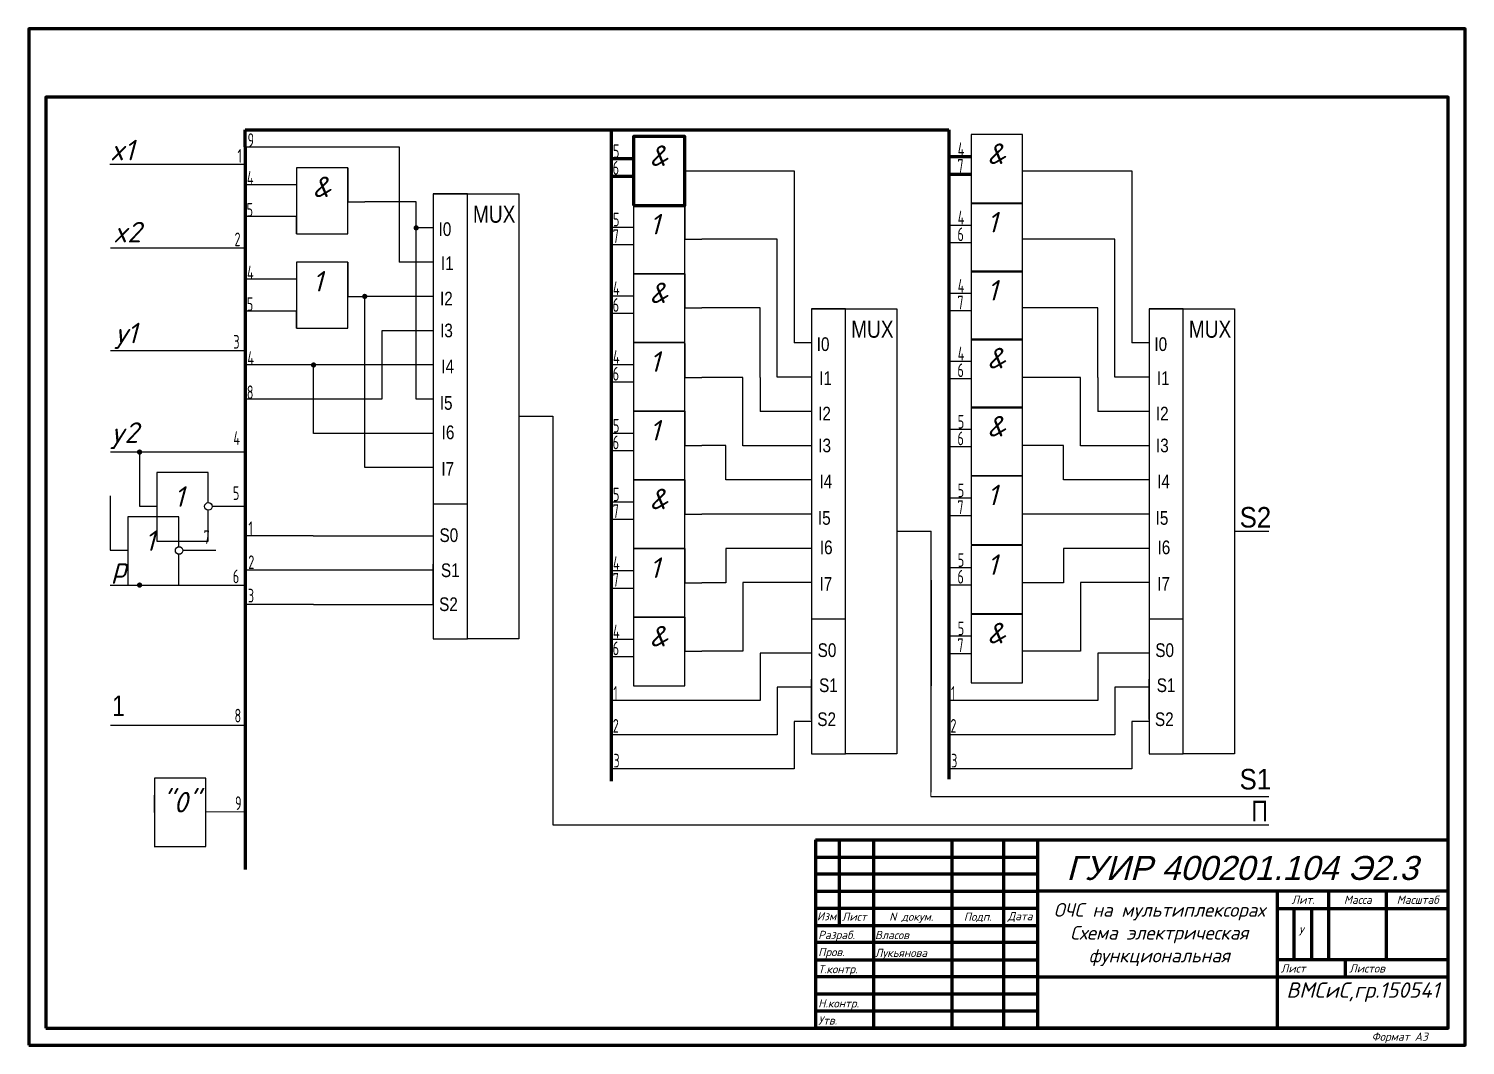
# Model space of a CAD drawing. Header units: millimetres. Extents: x -1147 to 900, y -260 to 949.
# Drawn here: x -1146.9 to -726.9, y -258.3 to 38.7 of the extents above; entities that cross this region are included whole.
import ezdxf
from ezdxf.enums import TextEntityAlignment as Align

# ---------------------------------------------------------------- set-up
doc = ezdxf.new("R2010")
doc.units = ezdxf.units.MM
doc.header["$LTSCALE"] = 0.5
doc.layers.get('0').update_dxf_attribs({"lineweight": 60})
doc.styles.get("Standard").update_dxf_attribs({"font": 'isocpeui.ttf', "width": 0.9})
doc.styles.add('ЕСКД', font='eskd15.shx', dxfattribs={"width": 0.8})
doc.styles.add('чер', font='isocpeur.ttf', dxfattribs={"oblique": 15})

msp = doc.modelspace()

# ---------------------------------------------------------------- hatches: boundary and pattern name
at = {"lineweight": 30}
h = msp.add_hatch(color=0, dxfattribs=at)
edge = h.paths.add_edge_path()
edge.add_arc((-1033.62, -19.53), 0.773, 0, 360)
h = msp.add_hatch(color=0, dxfattribs=at)
edge = h.paths.add_edge_path()
edge.add_arc((-1048.65, -39.55), 0.773, 0, 360)
h = msp.add_hatch(color=0, dxfattribs=at)
edge = h.paths.add_edge_path()
edge.add_arc((-1063.6, -59.59), 0.773, 0, 360)
h = msp.add_hatch(color=0, dxfattribs=at)
edge = h.paths.add_edge_path()
edge.add_arc((-1114.48, -85.03), 0.773, 0, 360)
h = msp.add_hatch(color=0, dxfattribs=at)
edge = h.paths.add_edge_path()
edge.add_arc((-1114.47, -123.89), 0.773, 0, 360)

# ---------------------------------------------------------------- linework, layer by layer
at = {"color": 0, "linetype": 'ByBlock', "lineweight": 60}
for p, q in [((-1083.63, 9.11), (-877.88, 9.16)), ((-1083.63, 4.11), (-1083.63, 9.11)), ((-976.61, 9.14), (-976.61, -125.27)), ((-877.88, 9.16), (-877.88, -124.69)), ((-1083.63, 4.11), (-1083.62, -164.79)), ((-976.61, -124.43), (-976.61, -153.62)), ((-877.88, -123.85), (-877.88, -153.04)), ((-976.61, -153.62), (-976.61, -181.2)), ((-877.88, -153.04), (-877.88, -180.62)), ((-1083.62, -164.79), (-1083.61, -185.22)), ((-1083.61, -185.22), (-1083.61, -207))]:
    msp.add_line(p, q, dxfattribs=at)
at = {"color": 0, "linetype": 'ByBlock', "lineweight": -2}
for p, q in [((-877.88, 9.16), (-877.88, -122.43)), ((-955.1, 7.13), (-955.1, -2.87)), ((-1083.63, -0.89), (-1083.63, 4.11)), ((-1083.63, 4.11), (-1038.63, 4.11)), ((-1038.63, 4.11), (-1038.63, -29.56)), ((-1123.17, -0.89), (-1083.8, -0.89)), ((-1083.8, -0.89), (-1083.63, -0.89)), ((-1068.63, -1.96), (-1068.63, -6.96)), ((-1053.63, -1.96), (-1053.63, -11.96)), ((-955.1, -2.87), (-923.07, -2.87)), ((-923.07, -2.87), (-923.07, -43.16)), ((-856.38, -2.87), (-824.34, -2.87)), ((-824.34, -2.87), (-824.34, -43.16)), ((-1068.63, -6.96), (-1083.63, -6.96)), ((-1053.63, -11.96), (-1048.63, -11.96)), ((-1033.63, -11.96), (-1048.63, -11.96)), ((-1033.63, -19.56), (-1033.63, -11.96)), ((-1028.63, -9.56), (-1028.63, -139.56)), ((-1018.63, -9.56), (-1028.63, -9.56)), ((-1028.63, -9.56), (-1003.63, -9.56)), ((-1028.63, -9.56), (-1028.63, -19.56)), ((-1028.63, -9.56), (-1028.63, -19.56)), ((-1018.63, -139.56), (-1018.63, -9.56)), ((-1003.63, -9.56), (-1003.63, -139.56)), ((-1083.63, -20.34), (-1083.63, -15.34)), ((-1068.63, -16.23), (-1083.63, -16.23)), ((-1068.63, -21.23), (-1068.63, -16.23)), ((-955.1, -12.85), (-955.1, -22.85)), ((-1083.63, -25.34), (-1083.63, -20.34)), ((-1028.63, -19.56), (-1033.63, -19.56)), ((-1033.63, -69.56), (-1033.63, -19.56)), ((-1028.63, -19.56), (-1028.63, -24.56)), ((-976.61, -19.28), (-970.1, -19.28)), ((-877.88, -18.7), (-871.38, -18.7)), ((-1028.63, -24.56), (-1028.63, -29.56)), ((-976.61, -24.37), (-970.1, -24.37)), ((-955.1, -22.85), (-950.1, -22.85)), ((-928.07, -22.85), (-950.1, -22.85)), ((-928.07, -33.65), (-928.07, -22.85)), ((-877.88, -23.79), (-871.38, -23.79)), ((-851.38, -22.85), (-856.38, -22.85)), ((-829.34, -22.85), (-851.38, -22.85)), ((-829.34, -33.65), (-829.34, -22.85)), ((-1123, -25.34), (-1083.63, -25.34)), ((-1068.63, -29.56), (-1068.63, -34.56)), ((-1053.63, -29.56), (-1053.63, -39.56)), ((-1033.63, -29.56), (-1038.63, -29.56)), ((-1028.63, -29.56), (-1033.63, -29.56)), ((-1028.63, -29.56), (-1028.63, -39.56)), ((-955.1, -32.93), (-955.1, -42.93)), ((-955.1, -32.93), (-955.1, -42.93)), ((-1068.63, -34.56), (-1083.63, -34.56)), ((-928.07, -53.16), (-928.07, -33.65)), ((-829.34, -53.16), (-829.34, -33.65)), ((-1053.63, -39.56), (-1048.63, -39.56)), ((-1033.63, -39.56), (-1048.63, -39.56)), ((-1048.63, -89.56), (-1048.63, -39.56)), ((-1028.63, -39.56), (-1033.63, -39.56)), ((-1028.63, -39.56), (-1028.63, -49.56)), ((-1028.63, -39.56), (-1028.63, -49.56)), ((-976.61, -39.36), (-970.1, -39.36)), ((-877.88, -38.62), (-871.38, -38.62)), ((-1068.63, -43.82), (-1083.63, -43.82)), ((-1068.63, -48.82), (-1068.63, -43.82)), ((-976.61, -44.45), (-970.1, -44.45)), ((-955.1, -42.93), (-950.1, -42.93)), ((-933.07, -42.93), (-950.1, -42.93)), ((-933.07, -63.27), (-933.07, -42.93)), ((-923.07, -43.16), (-923.07, -53.16)), ((-918.07, -43.16), (-918.07, -173.16)), ((-908.07, -43.16), (-918.07, -43.16)), ((-918.07, -43.16), (-893.07, -43.16)), ((-918.07, -43.16), (-918.07, -53.16)), ((-918.07, -43.16), (-918.07, -53.16)), ((-908.07, -173.16), (-908.07, -43.16)), ((-893.07, -43.16), (-893.07, -173.16)), ((-877.88, -43.71), (-871.38, -43.71)), ((-851.38, -42.93), (-856.38, -42.93)), ((-834.34, -42.93), (-851.38, -42.93)), ((-834.34, -63.27), (-834.34, -42.93)), ((-824.34, -43.16), (-824.34, -53.16)), ((-819.34, -43.16), (-819.34, -173.16)), ((-809.34, -43.16), (-819.34, -43.16)), ((-819.34, -43.16), (-794.34, -43.16)), ((-819.34, -43.16), (-819.34, -53.16)), ((-819.34, -43.16), (-819.34, -53.16)), ((-809.34, -173.16), (-809.34, -43.16)), ((-794.34, -43.16), (-794.34, -173.16)), ((-1038.63, -49.56), (-1043.63, -49.56)), ((-1043.63, -49.56), (-1043.63, -69.56)), ((-1028.63, -49.56), (-1038.63, -49.56)), ((-1028.63, -49.56), (-1028.63, -59.56)), ((-955.1, -53.27), (-955.1, -63.27)), ((-928.07, -63.16), (-928.07, -53.16)), ((-918.07, -53.16), (-923.07, -53.16)), ((-918.07, -53.16), (-918.07, -58.16)), ((-829.34, -63.16), (-829.34, -53.16)), ((-819.34, -53.16), (-824.34, -53.16)), ((-819.34, -53.16), (-819.34, -58.16)), ((-1123, -55.34), (-1083.63, -55.34)), ((-918.07, -58.16), (-918.07, -63.16)), ((-877.88, -58.43), (-871.38, -58.43)), ((-819.34, -58.16), (-819.34, -63.16)), ((-1033.63, -59.56), (-1083.63, -59.56)), ((-1063.63, -79.56), (-1063.63, -59.56)), ((-1028.63, -59.56), (-1033.63, -59.56)), ((-1028.63, -59.56), (-1028.63, -69.56)), ((-1028.63, -59.56), (-1028.63, -69.56)), ((-976.61, -59.43), (-970.1, -59.43)), ((-976.61, -64.52), (-970.1, -64.52)), ((-955.1, -63.27), (-950.1, -63.27)), ((-938.07, -63.27), (-950.1, -63.27)), ((-938.07, -73.16), (-938.07, -63.27)), ((-933.07, -63.27), (-933.07, -73.16)), ((-923.07, -63.16), (-928.07, -63.16)), ((-918.07, -63.16), (-923.07, -63.16)), ((-918.07, -63.16), (-918.07, -73.16)), ((-877.88, -63.52), (-871.38, -63.52)), ((-851.38, -63.27), (-856.38, -63.27)), ((-839.34, -63.27), (-851.38, -63.27)), ((-839.34, -73.16), (-839.34, -63.27)), ((-834.34, -63.27), (-834.34, -73.16)), ((-824.34, -63.16), (-829.34, -63.16)), ((-819.34, -63.16), (-824.34, -63.16)), ((-819.34, -63.16), (-819.34, -73.16)), ((-1043.63, -69.56), (-1083.62, -69.56)), ((-1028.63, -69.56), (-1033.63, -69.56)), ((-1028.63, -69.56), (-1028.63, -79.56)), ((-1003.63, -74.56), (-993.63, -74.56)), ((-993.63, -74.56), (-993.63, -167.48)), ((-955.1, -73.08), (-955.1, -83.08)), ((-938.07, -83.16), (-938.07, -73.16)), ((-923.07, -73.16), (-933.07, -73.16)), ((-918.07, -73.16), (-923.07, -73.16)), ((-918.07, -73.16), (-918.07, -83.16)), ((-918.07, -73.16), (-918.07, -83.16)), ((-918.07, -73.16), (-918.07, -83.16)), ((-918.07, -73.16), (-918.07, -83.16)), ((-918.07, -73.16), (-918.07, -83.16)), ((-839.34, -83.16), (-839.34, -73.16)), ((-824.34, -73.16), (-834.34, -73.16)), ((-819.34, -73.16), (-824.34, -73.16)), ((-819.34, -73.16), (-819.34, -83.16)), ((-819.34, -73.16), (-819.34, -83.16)), ((-819.34, -73.16), (-819.34, -83.16)), ((-819.34, -73.16), (-819.34, -83.16)), ((-819.34, -73.16), (-819.34, -83.16)), ((-1053.63, -79.56), (-1063.63, -79.56)), ((-1033.63, -79.56), (-1053.63, -79.56)), ((-1028.63, -79.56), (-1033.63, -79.56)), ((-1028.63, -79.56), (-1028.63, -89.56)), ((-1028.63, -79.56), (-1028.63, -89.56)), ((-976.61, -79.51), (-970.1, -79.51)), ((-877.88, -78.35), (-871.38, -78.35)), ((-955.1, -83.08), (-950.1, -83.08)), ((-943.07, -83.08), (-950.1, -83.08)), ((-943.07, -93.16), (-943.07, -83.08)), ((-918.07, -83.16), (-938.07, -83.16)), ((-918.07, -83.16), (-918.07, -93.16)), ((-877.88, -83.44), (-871.38, -83.44)), ((-851.38, -83.08), (-856.38, -83.08)), ((-844.34, -83.08), (-851.38, -83.08)), ((-844.34, -93.16), (-844.34, -83.08)), ((-819.34, -83.16), (-839.34, -83.16)), ((-819.34, -83.16), (-819.34, -93.16)), ((-1123, -84.94), (-1083.63, -84.94)), ((-976.61, -84.6), (-970.1, -84.6)), ((-1094.41, -91.03), (-1109.41, -91.03)), ((-1094.41, -99.8), (-1094.41, -91.03)), ((-1033.63, -89.56), (-1048.63, -89.56)), ((-1028.63, -89.56), (-1033.63, -89.56)), ((-955.1, -93.16), (-955.1, -103.16)), ((-923.07, -93.16), (-943.07, -93.16)), ((-918.07, -93.16), (-923.07, -93.16)), ((-918.07, -93.16), (-918.07, -103.16)), ((-918.07, -93.16), (-918.07, -103.16)), ((-824.34, -93.16), (-844.34, -93.16)), ((-819.34, -93.16), (-824.34, -93.16)), ((-819.34, -93.16), (-819.34, -103.16)), ((-819.34, -93.16), (-819.34, -103.16)), ((-1028.63, -100.16), (-1018.63, -100.16)), ((-976.61, -99.59), (-970.1, -99.59)), ((-877.88, -98.43), (-871.38, -98.43)), ((-1102.96, -103.91, -1482.48), (-1117.96, -103.91, -1482.48)), ((-1102.96, -112.68, -1482.48), (-1102.96, -103.91, -1482.48)), ((-1094.41, -111.03), (-1094.41, -102.03)), ((-1083.62, -100.91), (-1093.25, -100.91)), ((-976.61, -104.68), (-970.1, -104.68)), ((-955.1, -103.16), (-950.1, -103.16)), ((-948.07, -103.16), (-950.1, -103.16)), ((-945.07, -103.16), (-948.07, -103.16)), ((-925.07, -103.16), (-945.07, -103.16)), ((-923.07, -103.16), (-925.07, -103.16)), ((-918.07, -103.16), (-923.07, -103.16)), ((-918.07, -103.16), (-918.07, -113.16)), ((-877.88, -103.52), (-871.38, -103.52)), ((-851.38, -103.16), (-856.38, -103.16)), ((-849.34, -103.16), (-851.38, -103.16)), ((-846.34, -103.16), (-849.34, -103.16)), ((-826.34, -103.16), (-846.34, -103.16)), ((-824.34, -103.16), (-826.34, -103.16)), ((-819.34, -103.16), (-824.34, -103.16)), ((-819.34, -103.16), (-819.34, -113.16)), ((-893.07, -108.16), (-883.07, -108.16)), ((-883.12, -108.16), (-883.12, -184.44)), ((-794.34, -108.16), (-784.34, -108.16)), ((-1109.41, -111.03), (-1094.41, -111.03)), ((-1063.68, -109.54), (-1083.62, -109.54)), ((-1063.68, -109.54), (-1028.63, -109.55)), ((-955.1, -113.24), (-955.1, -123.24)), ((-938.07, -113.16), (-943.07, -113.16)), ((-943.07, -113.16), (-943.07, -123.24)), ((-923.07, -113.16), (-938.07, -113.16)), ((-918.07, -113.16), (-923.07, -113.16)), ((-918.07, -113.16), (-918.07, -123.16)), ((-918.07, -113.16), (-918.07, -123.16)), ((-839.34, -113.16), (-844.34, -113.16)), ((-844.34, -113.16), (-844.34, -123.24)), ((-824.34, -113.16), (-839.34, -113.16)), ((-819.34, -113.16), (-824.34, -113.16)), ((-819.34, -113.16), (-819.34, -123.16)), ((-819.34, -113.16), (-819.34, -123.16)), ((-1102.96, -123.91, -1482.48), (-1102.96, -114.91, -1482.48)), ((-1092.17, -113.79, -1482.48), (-1101.79, -113.79, -1482.48)), ((-1063.63, -119.55), (-1083.62, -119.55)), ((-1028.63, -119.55), (-1063.63, -119.55)), ((-1028.63, -129.55), (-1028.63, -117.82)), ((-1028.63, -117.82), (-1028.63, -119.55)), ((-1028.63, -119.55), (-1028.63, -129.55)), ((-976.61, -119.67), (-970.1, -119.67)), ((-877.88, -118.76), (-871.38, -118.76)), ((-1123.06, -123.91), (-1083.69, -123.91)), ((-1117.96, -123.91, -1482.48), (-1102.96, -123.91, -1482.48)), ((-976.61, -124.76), (-970.1, -124.76)), ((-955.1, -123.24), (-950.1, -123.24)), ((-943.07, -123.24), (-950.1, -123.24)), ((-923.07, -123.16), (-938.07, -123.16)), ((-938.07, -123.16), (-938.07, -143.25)), ((-918.07, -123.16), (-923.07, -123.16)), ((-883.07, -122.42), (-883.12, -184.44)), ((-877.88, -123.85), (-871.38, -123.85)), ((-851.38, -123.24), (-856.38, -123.24)), ((-844.34, -123.24), (-851.38, -123.24)), ((-824.34, -123.16), (-839.34, -123.16)), ((-839.34, -123.16), (-839.34, -143.25)), ((-819.34, -123.16), (-824.34, -123.16)), ((-1063.63, -129.55), (-1083.62, -129.55)), ((-1063.63, -129.55), (-1028.63, -129.55)), ((-955.1, -133.25), (-955.1, -138.25)), ((-918.07, -133.76), (-908.07, -133.76)), ((-918.07, -133.76), (-918.07, -143.76)), ((-918.07, -133.76), (-918.07, -143.76)), ((-819.34, -133.76), (-809.34, -133.76)), ((-819.34, -133.76), (-819.34, -143.76)), ((-819.34, -133.76), (-819.34, -143.76)), ((-955.1, -138.25), (-955.1, -143.25)), ((-1028.63, -139.56), (-1018.63, -139.56)), ((-1003.63, -139.56), (-1018.63, -139.56)), ((-976.61, -139.68), (-970.1, -139.68)), ((-877.88, -138.77), (-871.38, -138.77)), ((-976.61, -144.77), (-970.1, -144.77)), ((-955.1, -143.25), (-950.1, -143.25)), ((-938.07, -143.25), (-950.1, -143.25)), ((-923.07, -143.76), (-933.07, -143.76)), ((-933.07, -143.76), (-933.07, -157.62)), ((-918.07, -143.76), (-923.07, -143.76)), ((-918.07, -143.76), (-918.07, -153.76)), ((-877.88, -143.86), (-871.38, -143.86)), ((-851.38, -143.25), (-856.38, -143.25)), ((-839.34, -143.25), (-851.38, -143.25)), ((-824.34, -143.76), (-834.34, -143.76)), ((-834.34, -143.76), (-834.34, -157.62)), ((-819.34, -143.76), (-824.34, -143.76)), ((-819.34, -143.76), (-819.34, -153.76)), ((-923.07, -153.76), (-928.07, -153.76)), ((-928.07, -153.76), (-928.07, -167.62)), ((-918.07, -153.76), (-923.07, -153.76)), ((-918.07, -163.15), (-918.07, -151.42)), ((-918.07, -151.42), (-918.07, -153.15)), ((-918.07, -153.15), (-918.07, -163.15)), ((-918.07, -153.76), (-918.07, -163.76)), ((-824.34, -153.76), (-829.34, -153.76)), ((-829.34, -153.76), (-829.34, -167.62)), ((-819.34, -153.76), (-824.34, -153.76)), ((-819.34, -163.15), (-819.34, -151.42)), ((-819.34, -151.42), (-819.34, -153.15)), ((-819.34, -153.15), (-819.34, -163.15)), ((-819.34, -153.76), (-819.34, -163.76)), ((-953.16, -157.62), (-976.51, -157.62)), ((-933.07, -157.62), (-953.16, -157.62)), ((-854.44, -157.62), (-877.79, -157.62)), ((-834.34, -157.62), (-854.44, -157.62)), ((-918.07, -163.76), (-923.07, -163.76)), ((-923.07, -163.76), (-923.07, -177.62)), ((-819.34, -163.76), (-824.34, -163.76)), ((-824.34, -163.76), (-824.34, -177.62)), ((-1122.98, -164.79), (-1083.62, -164.79)), ((-993.63, -167.48), (-993.63, -190.93)), ((-953.12, -167.62), (-976.61, -167.62)), ((-928.07, -167.62), (-953.12, -167.62)), ((-854.39, -167.62), (-877.88, -167.62)), ((-829.34, -167.62), (-854.39, -167.62)), ((-918.07, -173.16), (-908.07, -173.16)), ((-893.07, -173.16), (-908.07, -173.16)), ((-819.34, -173.16), (-809.34, -173.16)), ((-794.34, -173.16), (-809.34, -173.16)), ((-1095.11, -180.31), (-1110.11, -180.31)), ((-1095.15, -191.42), (-1095.11, -180.31)), ((-953.12, -177.62), (-976.51, -177.62)), ((-923.07, -177.62), (-953.12, -177.62)), ((-854.39, -177.62), (-877.79, -177.62)), ((-824.34, -177.62), (-854.39, -177.62)), ((-883.12, -185.64), (-784.34, -185.64)), ((-1095.15, -200.31), (-1095.15, -191.42)), ((-1095.14, -190.1), (-1083.57, -190.09)), ((-993.63, -190.93), (-993.63, -193.93)), ((-993.63, -193.93), (-784.34, -193.93)), ((-1110.17, -200.32), (-1095.15, -200.31))]:
    msp.add_line(p, q, dxfattribs=at)
at = {"color": 0, "linetype": 'ByBlock'}
for p, q in [((-976.61, 0.7), (-970.1, 0.7)), ((-877.88, 1.28), (-871.38, 1.28)), ((-877.88, -3.81), (-871.38, -3.81)), ((-976.61, -4.39), (-970.1, -4.39))]:
    msp.add_line(p, q, dxfattribs=at)
at = {"color": 0, "lineweight": -2}
for p, q in [((-1114.51, -84.94), (-1114.51, -100.83)), ((-1109.41, -91.03), (-1109.41, -101.03)), ((-1123.06, -97.82, -1482.48), (-1123.06, -113.71, -1482.48)), ((-1117.96, -103.91, -1482.48), (-1117.96, -113.91, -1482.48)), ((-1114.51, -100.83), (-1109.41, -100.83)), ((-1109.41, -101.03), (-1109.41, -111.03)), ((-1123.06, -113.71, -1482.48), (-1117.96, -113.71, -1482.48)), ((-1117.96, -113.91, -1482.48), (-1117.96, -123.91, -1482.48)), ((-1110.15, -180.31), (-1110.15, -200.31)), ((-1110.11, -180.31), (-1110.11, -185.31)), ((-1110.11, -190.31), (-1110.11, -185.31)), ((-1110.11, -190.31), (-1110.11, -195.31)), ((-1110.11, -190.31), (-1110.11, -195.31))]:
    msp.add_line(p, q, dxfattribs=at)
at = {"color": 0, "linetype": 'ByBlock', "lineweight": 20, "transparency": 33554551}
msp.add_line((-883.12, -184.44), (-883.12, -185.64), dxfattribs=at)
at = {"color": 0, "linetype": 'ByBlock', "lineweight": 60, "transparency": 33554551}
for p, q in [((-916.89, -198.35), (-731.89, -198.35)), ((-916.89, -198.35), (-916.89, -253.35)), ((-909.89, -223.35), (-909.89, -198.35)), ((-899.89, -198.35), (-899.89, -253.35)), ((-876.89, -253.35), (-876.89, -198.35)), ((-861.89, -198.35), (-861.89, -253.35)), ((-851.89, -253.35), (-851.89, -198.35)), ((-916.89, -203.35), (-851.89, -203.35)), ((-851.89, -208.35), (-916.89, -208.35)), ((-916.89, -213.35), (-851.89, -213.35)), ((-731.89, -213.35), (-851.89, -213.35)), ((-781.89, -213.35), (-781.89, -253.35)), ((-766.89, -213.35), (-766.89, -233.35)), ((-749.89, -233.35), (-749.89, -213.35)), ((-851.89, -218.35), (-916.89, -218.35)), ((-781.89, -218.35), (-731.89, -218.35)), ((-776.89, -233.35), (-776.89, -218.35)), ((-771.89, -218.35), (-771.89, -233.35)), ((-916.89, -223.35), (-851.89, -223.35)), ((-851.89, -228.35), (-916.89, -228.35)), ((-916.89, -233.35), (-851.89, -233.35)), ((-731.89, -233.35), (-781.89, -233.35)), ((-761.89, -238.35), (-761.89, -233.35)), ((-851.89, -238.35), (-916.89, -238.35)), ((-851.89, -238.35), (-731.89, -238.35)), ((-916.89, -243.35), (-851.89, -243.35)), ((-851.89, -248.35), (-916.89, -248.35)), ((-731.89, -253.35), (-916.89, -253.35))]:
    msp.add_line(p, q, dxfattribs=at)
for points in [[(-1146.89, -258.35), (-726.89, -258.35), (-726.89, 38.65), (-1146.89, 38.65)], [(-1141.89, -253.35), (-731.89, -253.35), (-731.89, 18.65), (-1141.89, 18.65)]]:
    msp.add_lwpolyline(points, close=True, dxfattribs=at)
at = {"color": 0, "linetype": 'ByBlock'}
msp.add_lwpolyline([(-970.1, -12.94), (-955.1, -12.94), (-955.1, 7.13), (-970.1, 7.13)], close=True, dxfattribs=at)
at = {"color": 0, "linetype": 'ByBlock', "lineweight": -2}
for points in [[(-871.38, -12.37), (-856.38, -12.37), (-856.38, 7.71), (-871.38, 7.71)], [(-1068.63, -21.23), (-1053.63, -21.23), (-1053.63, -1.96), (-1068.63, -1.96)], [(-871.38, -32.35), (-856.38, -32.35), (-856.38, -12.27), (-871.38, -12.27)], [(-970.1, -32.93), (-955.1, -32.93), (-955.1, -12.85), (-970.1, -12.85)], [(-1068.63, -48.82), (-1053.63, -48.82), (-1053.63, -29.56), (-1068.63, -29.56)], [(-970.1, -53), (-955.1, -53), (-955.1, -32.93), (-970.1, -32.93)], [(-871.38, -52.27), (-856.38, -52.27), (-856.38, -32.19), (-871.38, -32.19)], [(-970.1, -73.08), (-955.1, -73.08), (-955.1, -53), (-970.1, -53)], [(-871.38, -72.08), (-856.38, -72.08), (-856.38, -52), (-871.38, -52)], [(-970.1, -93.16), (-955.1, -93.16), (-955.1, -73.08), (-970.1, -73.08)], [(-871.38, -91.99), (-856.38, -91.99), (-856.38, -71.92), (-871.38, -71.92)], [(-871.38, -112.07), (-856.38, -112.07), (-856.38, -92), (-871.38, -92)], [(-970.1, -113.24), (-955.1, -113.24), (-955.1, -93.16), (-970.1, -93.16)], [(-970.1, -133.31), (-955.1, -133.31), (-955.1, -113.24), (-970.1, -113.24)], [(-871.38, -132.41), (-856.38, -132.41), (-856.38, -112.33), (-871.38, -112.33)], [(-970.1, -153.32), (-955.1, -153.32), (-955.1, -133.25), (-970.1, -133.25)], [(-871.38, -152.42), (-856.38, -152.42), (-856.38, -132.34), (-871.38, -132.34)]]:
    msp.add_lwpolyline(points, close=True, dxfattribs=at)
for centre in [(-1094.36, -100.91), (-1102.91, -113.79, -1482.48)]:
    msp.add_circle(centre, 1.11, dxfattribs=at)

# ---------------------------------------------------------------- texts
at = {"color": 0, "linetype": 'ByBlock'}
for s, p in [('x1', (-1123.09, 0.21)), ('&', (-965.37, -1.44)), ('x2', (-1122.2, -23.76)), ('у1', (-1121.6, -53.25)), ('y2', (-1123, -82.34)), ('p', (-1122.53, -121.73))]:
    msp.add_text(s, height=6, dxfattribs=at).set_placement(p)
at = {"color": 0, "linetype": 'ByBlock', "lineweight": -2}
for s, p in [('&', (-866.64, -0.87)), ('&', (-1063.89, -10.54)), ('1', (-965.37, -21.43)), ('1', (-866.64, -20.85)), ('1', (-1063.89, -38.13)), ('&', (-965.37, -41.51)), ('1', (-866.64, -40.77)), ('&', (-866.64, -60.58)), ('1', (-965.37, -61.58)), ('&', (-866.64, -80.49)), ('1', (-965.37, -81.66)), ('&', (-965.37, -101.74)), ('1', (-866.64, -100.57)), ('1', (-965.37, -121.81)), ('1', (-866.64, -120.91)), ('&', (-965.37, -141.82)), ('&', (-866.64, -140.92)), ('"0"', (-1107.97, -190.33))]:
    msp.add_text(s, height=6, dxfattribs=at).set_placement(p)
at = {"color": 0, "lineweight": -2}
for p in [(-1104.41, -101.03), (-1112.96, -113.91, -1482.48)]:
    msp.add_text('1', height=6, dxfattribs=at).set_placement(p)
at = {"color": 0, "linetype": 'ByBlock', "transparency": 33554551, "style": 'чер', "oblique": 15}
for s, p in [('Лит.', (-774.3, -217.04)), ('Масса', (-758.3, -217.04)), ('Масштаб', (-740.8, -217.04)), ('N докум.', (-888.86, -221.98)), ('Подп.', (-869.42, -221.98)), ('Дата', (-857.03, -221.84))]:
    msp.add_text(s, height=2.4, dxfattribs=at).set_placement(p, align=Align.CENTER)
for s, p in [('Изм', (-916.44, -221.84)), ('Лист', (-909.15, -221.98)), ('Разраб.', (-916.08, -227.31)), ('У', (-775.69, -226.27)), ('Пров.', (-916.08, -232.31)), ('Т.контр.', (-916.08, -237.31)), ('Листов', (-760.81, -237.1)), ('Н.контр.', (-916.08, -247.31)), ('Утв.', (-916.08, -252.31)), ('Формат А3', (-754.27, -257.03))]:
    msp.add_text(s, height=2.4, dxfattribs=at).set_placement(p)
at = {"color": 0, "linetype": 'ByBlock', "lineweight": -2, "transparency": 33554551, "style": 'чер', "oblique": 15}
for s, p in [('Власов', (-899.48, -227.35)), ('Лукьянова', (-899.48, -232.55))]:
    msp.add_text(s, height=2.4, dxfattribs=at).set_placement(p)
at = {"color": 0, "linetype": 'ByBlock', "lineweight": 60, "transparency": 33554551, "style": 'чер', "oblique": 15}
msp.add_text('Лист', height=2.4, dxfattribs=at).set_placement((-780.81, -237.1))
at = {"color": 0, "linetype": 'ByBlock', "lineweight": -2, "width": 7.615, "attachment_point": 1, "style": 'ЕСКД'}
for s, insert, char_height in [('9', (-1082.91, 8.11, 14.27), 4), ('4', (-875.27, 5.46), 4), ('4', (-1083.11, -2.96), 4), ('5', (-1083.18, -12.23), 4), ('{\\fArial|b0|i0|c0|p0;MUX}', (-1017.01, -13.03), 5), ('5', (-976.07, -15.1), 4), ('2', (-1086.73, -20.88), 4), ('{\\fArial|b0|i0|c0|p0;\\H0.666667x;I0}', (-1027.06, -17.9), 6), ('7', (-976.16, -19.98), 4), ('6', (-875.36, -19.41), 4), ('{\\fArial|b0|i0|c0|p0;I1}', (-1026.36, -27.87), 4), ('4', (-1083.06, -30.56), 4), ('4', (-976.07, -35.18), 4), ('4', (-875.27, -34.44), 4), ('5', (-1083.13, -39.82), 4), ('{\\fArial|b0|i0|c0|p0;I2}', (-1026.64, -38.2), 4), ('6', (-976.16, -40.06), 4), ('7', (-875.36, -39.32), 4), ('{\\fArial|b0|i0|c0|p0;\\H0.666667x;I3}', (-1026.61, -47.5), 6), ('{\\fArial|b0|i0|c0|p0;MUX}', (-906.45, -46.63), 5), ('{\\fArial|b0|i0|c0|p0;MUX}', (-807.72, -46.63), 5), ('3', (-1087.05, -50.81), 4), ('{\\fArial|b0|i0|c0|p0;\\H0.666667x;I0}', (-916.5, -51.5), 6), ('4', (-875.27, -54.25), 4), ('{\\fArial|b0|i0|c0|p0;\\H0.666667x;I0}', (-817.78, -51.5), 6), ('4', (-1082.95, -55.56), 4), ('{\\fArial|b0|i0|c0|p0;I4}', (-1026.26, -57.99), 4), ('4', (-976.07, -55.25), 4), ('6', (-976.16, -60.14), 4), ('{\\fArial|b0|i0|c0|p0;I1}', (-915.8, -61.47), 4), ('6', (-875.36, -59.13), 4), ('{\\fArial|b0|i0|c0|p0;I1}', (-817.07, -61.47), 4), ('8', (-1083.13, -65.56), 4), ('{\\fArial|b0|i0|c0|p0;I5}', (-1026.71, -68.68), 4), ('5', (-976.07, -75.33), 4), ('{\\fArial|b0|i0|c0|p0;I2}', (-916.08, -71.8), 4), ('5', (-875.27, -74.16), 4), ('{\\fArial|b0|i0|c0|p0;I2}', (-817.35, -71.8), 4), ('4', (-1087.04, -78.95), 4), ('{\\fArial|b0|i0|c0|p0;\\H0.666667x;I6}', (-1026.16, -77.27), 6), ('6', (-875.36, -79.05), 4), ('6', (-976.16, -80.21), 4), ('{\\fArial|b0|i0|c0|p0;\\H0.666667x;I3}', (-916.05, -81.1), 6), ('{\\fArial|b0|i0|c0|p0;\\H0.666667x;I3}', (-817.32, -81.1), 6), ('{\\fArial|b0|i0|c0|p0;I7}', (-1026.25, -87.94), 4), ('{\\fArial|b0|i0|c0|p0;I4}', (-915.7, -91.59), 4), ('{\\fArial|b0|i0|c0|p0;I4}', (-816.97, -91.59), 4), ('5', (-1087.19, -95.02), 4), ('5', (-976.07, -95.41), 4), ('5', (-875.27, -94.24), 4), ('7', (-976.16, -100.29), 4), ('7', (-875.36, -99.13), 4), ('{\\fArial|b0|i0|c0|p0;I5}', (-916.15, -102.28), 4), ('{\\fArial|b0|i0|c0|p0;I5}', (-817.42, -102.28), 4), ('7', (-1095.74, -107.91, -1547.16), 4), ('{1}', (-1082.64, -105.28), 4), ('{\\fArial|b0|i0|c0|p0;\\H0.666667x;S0}', (-1026.79, -107.31), 6), ('{\\fArial|b0|i0|c0|p0;\\H0.666667x;I6}', (-915.59, -110.87), 6), ('{\\fArial|b0|i0|c0|p0;\\H0.666667x;I6}', (-816.87, -110.87), 6), ('2', (-1082.7, -115.22), 4), ('{\\fArial|b0|i0|c0|p0;S1}', (-1026.37, -117.56), 4), ('4', (-976.07, -115.48), 4), ('5', (-875.27, -114.58), 4), ('6', (-1087.22, -119.36), 4), ('7', (-976.16, -120.37), 4), ('{\\fArial|b0|i0|c0|p0;I7}', (-915.69, -121.54), 4), ('6', (-875.36, -119.46), 4), ('{\\fArial|b0|i0|c0|p0;I7}', (-816.96, -121.54), 4), ('3', (-1082.81, -124.97), 4), ('{\\fArial|b0|i0|c0|p0;S2}', (-1026.9, -127.48), 4), ('4', (-976.07, -135.49), 4), ('5', (-875.27, -134.59), 4), ('6', (-976.16, -140.38), 4), ('{\\fArial|b0|i0|c0|p0;\\H0.666667x;S0}', (-916.23, -140.91), 6), ('7', (-875.36, -139.47), 4), ('{\\fArial|b0|i0|c0|p0;\\H0.666667x;S0}', (-817.51, -140.91), 6), ('{\\fArial|b0|i0|c0|p0;S1}', (-915.81, -151.16), 4), ('{\\fArial|b0|i0|c0|p0;S1}', (-817.09, -151.16), 4), ('{1}', (-975.97, -153.41), 4), ('{1}', (-877.24, -153.41), 4), ('8', (-1086.72, -160.04), 4), ('2', (-976.13, -163.03), 4), ('{\\fArial|b0|i0|c0|p0;S2}', (-916.33, -161.08), 4), ('2', (-877.4, -163.03), 4), ('{\\fArial|b0|i0|c0|p0;S2}', (-817.61, -161.08), 4), ('3', (-975.93, -173.2), 4), ('3', (-877.2, -173.2), 4), ('9', (-1086.57, -185.62), 4), ('{\\fArial|b0|i0|c0|p0;П}', (-789.4, -186.88), 6)]:
    msp.add_mtext(s, dxfattribs=dict(at, insert=insert, char_height=char_height))
at = {"color": 0, "linetype": 'ByBlock', "lineweight": 30, "char_height": 4, "width": 7.615, "attachment_point": 1, "style": 'ЕСКД'}
for s, insert in [('5', (-976.07, 4.89)), ('{1}', (-1085.85, 3.51)), ('6', (-976.16, 0)), ('7', (-875.36, 0.58)), ('4', (-875.27, -14.52))]:
    msp.add_mtext(s, dxfattribs=dict(at, insert=insert))
at = {"color": 0, "linetype": 'ByBlock', "lineweight": -2, "char_height": 4, "width": 7.615, "attachment_point": 1}
for s, insert in [('{\\fArial|b0|i0|c0|p0;\\H1.5x;S2}', (-792.86, -101.08)), ('{\\fArial|b0|i0|c0|p0;\\H1.5x;S1}', (-792.88, -177.61))]:
    msp.add_mtext(s, dxfattribs=dict(at, insert=insert))
at = {"color": 0, "lineweight": 30, "insert": (-1122.5, -156.17), "char_height": 6, "width": 7.615, "attachment_point": 1, "style": 'ЕСКД'}
msp.add_mtext('{\\fArial|b0|i0|c204|p0;1}', dxfattribs=at)
at = {"color": 0, "linetype": 'ByBlock', "transparency": 33554551, "attachment_point": 1, "style": 'чер'}
for s, insert, char_height, width in [('\\pxt10;{\\fArial|b0|i0|c204|p34;ГУИР 400201.104 Э2.3}', (-843.48, -203.04), 7, 118.3742), ('\\pxqc,t10;ОЧС на мультиплексорах \\PСхема электрическая функциональная', (-852.53, -216.8), 4, 72.354)]:
    msp.add_mtext(s, dxfattribs=dict(at, insert=insert, char_height=char_height, width=width))
at = {"color": 0, "linetype": 'ByBlock', "lineweight": -2, "transparency": 33554551, "insert": (-779.2, -239.97), "char_height": 8, "width": 44.8152, "attachment_point": 1, "style": 'чер'}
msp.add_mtext('\\pxt4;{\\H0.5625x;ВМСиС,гр.150541} ', dxfattribs=at)

doc.saveas('drawing.dxf')
